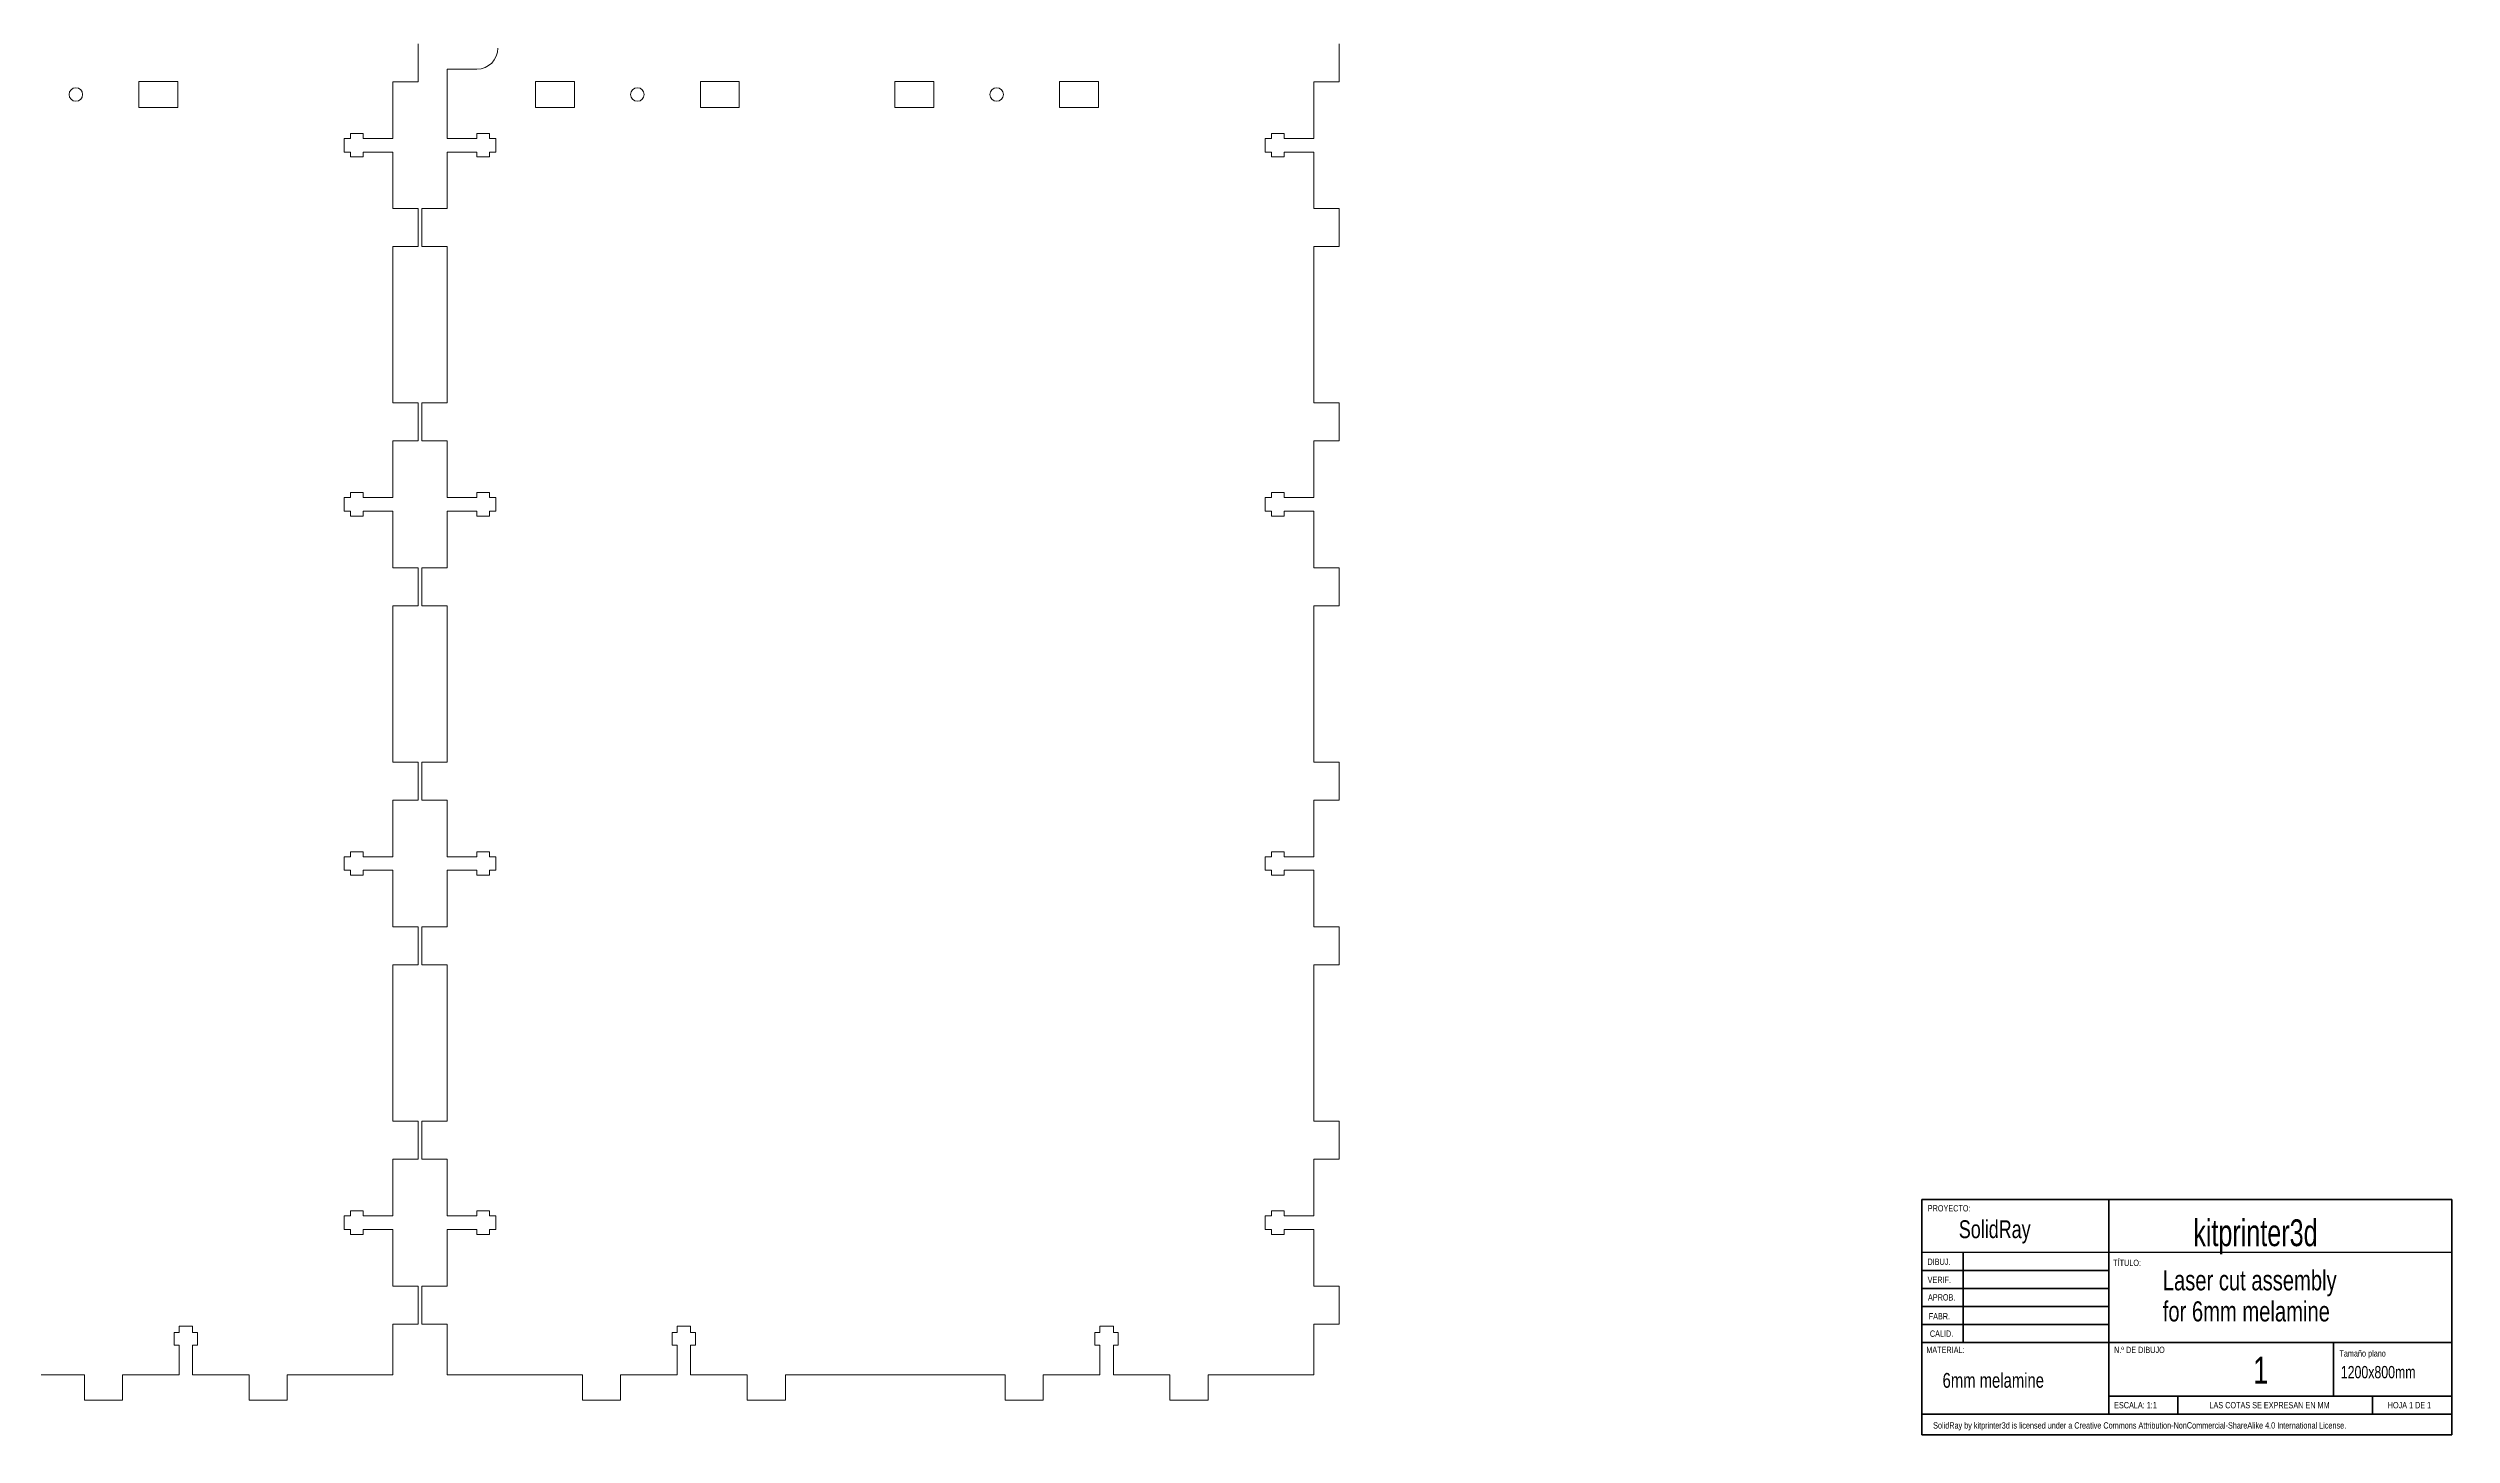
# Model space of a CAD drawing. Header units: millimetres. Extents: x 58 to 1156, y 36 to 760.
# Drawn here: x 587 to 1156, y 36 to 365 of the extents above; entities that cross this region are included whole.
import ezdxf

# ---------------------------------------------------------------- set-up
doc = ezdxf.new("R2010")
doc.units = ezdxf.units.MM
doc.styles.add('SLDTEXTSTYLE0', font='TXT', dxfattribs={"width": 0.75})
doc.styles.add('SLDTEXTSTYLE1', font='TXT', dxfattribs={"width": 0.681818})
doc.styles.add('SLDTEXTSTYLE2', font='TXT', dxfattribs={"width": 0.7})

# ---------------------------------------------------------------- blocks, each defined once
blk = doc.blocks.new('SW_NOTE_0')
at = {"color": 0, "linetype": 'Continuous', "lineweight": 0, "char_height": 4.7625, "attachment_point": 1, "style": 'SLDTEXTSTYLE0'}
for s, insert in [('Laser cut assembly', (0, 6.14)), ('for 6mm melamine', (0, -1.21))]:
    blk.add_mtext(s, dxfattribs=dict(at, insert=insert))

msp = doc.modelspace()

# ---------------------------------------------------------------- linework, layer by layer
at = {"color": 7, "linetype": 'Continuous', "lineweight": 15}
for p, q in [((674.48, 356.72), (674.48, 365.72)), ((892.33, 356.72), (892.33, 365.72)), ((681.33, 359.72), (681.33, 343.32)), ((681.33, 359.72), (688.33, 359.72)), ((617.58, 356.82), (608.38, 356.82)), ((608.38, 356.82), (608.38, 350.62)), ((617.58, 350.62), (617.58, 356.82)), ((674.48, 356.72), (668.48, 356.72)), ((668.48, 343.32), (668.48, 356.72)), ((711.43, 356.82), (702.23, 356.82)), ((702.23, 356.82), (702.23, 350.62)), ((711.43, 350.62), (711.43, 356.82)), ((750.43, 356.82), (741.23, 356.82)), ((741.23, 356.82), (741.23, 350.62)), ((750.43, 350.62), (750.43, 356.82)), ((796.43, 356.82), (787.23, 356.82)), ((787.23, 356.82), (787.23, 350.62)), ((796.43, 350.62), (796.43, 356.82)), ((835.43, 356.82), (826.23, 356.82)), ((826.23, 356.82), (826.23, 350.62)), ((835.43, 350.62), (835.43, 356.82)), ((892.33, 356.72), (886.33, 356.72)), ((886.33, 343.32), (886.33, 356.72)), ((608.38, 350.62), (617.58, 350.62)), ((702.23, 350.62), (711.43, 350.62)), ((741.23, 350.62), (750.43, 350.62)), ((787.23, 350.62), (796.43, 350.62)), ((826.23, 350.62), (835.43, 350.62)), ((658.48, 343.32), (656.98, 343.32)), ((656.98, 343.32), (656.98, 340.12)), ((661.48, 344.5), (658.48, 344.5)), ((658.48, 344.5), (658.48, 343.32)), ((661.48, 343.32), (661.48, 344.5)), ((668.48, 343.32), (661.48, 343.32)), ((681.33, 343.32), (688.33, 343.32)), ((688.33, 344.5), (691.33, 344.5)), ((688.33, 343.32), (688.33, 344.5)), ((691.33, 344.5), (691.33, 343.32)), ((691.33, 343.32), (692.83, 343.32)), ((692.83, 343.32), (692.83, 340.12)), ((876.33, 343.32), (874.83, 343.32)), ((874.83, 343.32), (874.83, 340.12)), ((879.33, 344.5), (876.33, 344.5)), ((876.33, 344.5), (876.33, 343.32)), ((879.33, 343.32), (879.33, 344.5)), ((886.33, 343.32), (879.33, 343.32)), ((658.48, 340.12), (656.98, 340.12)), ((658.48, 338.95), (658.48, 340.12)), ((661.48, 338.95), (658.48, 338.95)), ((661.48, 340.12), (661.48, 338.95)), ((668.48, 340.12), (661.48, 340.12)), ((668.48, 326.72), (668.48, 340.12)), ((681.33, 340.12), (681.33, 326.72)), ((681.33, 340.12), (688.33, 340.12)), ((688.33, 340.12), (688.33, 338.95)), ((688.33, 338.95), (691.33, 338.95)), ((691.33, 338.95), (691.33, 340.12)), ((691.33, 340.12), (692.83, 340.12)), ((876.33, 340.12), (874.83, 340.12)), ((876.33, 338.95), (876.33, 340.12)), ((879.33, 338.95), (876.33, 338.95)), ((879.33, 340.12), (879.33, 338.95)), ((886.33, 340.12), (879.33, 340.12)), ((886.33, 326.72), (886.33, 340.12)), ((674.48, 326.72), (668.48, 326.72)), ((674.48, 317.72), (674.48, 326.72)), ((675.33, 317.72), (675.33, 326.72)), ((675.33, 326.72), (681.33, 326.72)), ((892.33, 326.72), (886.33, 326.72)), ((892.33, 317.72), (892.33, 326.72)), ((674.48, 317.72), (668.48, 317.72)), ((668.48, 280.72), (668.48, 317.72)), ((675.33, 317.72), (681.33, 317.72)), ((681.33, 317.72), (681.33, 280.72)), ((892.33, 317.72), (886.33, 317.72)), ((886.33, 280.72), (886.33, 317.72)), ((674.48, 280.72), (668.48, 280.72)), ((674.48, 271.72), (674.48, 280.72)), ((675.33, 271.72), (675.33, 280.72)), ((675.33, 280.72), (681.33, 280.72)), ((892.33, 280.72), (886.33, 280.72)), ((892.33, 271.72), (892.33, 280.72)), ((674.48, 271.72), (668.48, 271.72)), ((668.48, 258.32), (668.48, 271.72)), ((675.33, 271.72), (681.33, 271.72)), ((681.33, 271.72), (681.33, 258.32)), ((892.33, 271.72), (886.33, 271.72)), ((886.33, 258.32), (886.33, 271.72)), ((658.48, 258.32), (656.98, 258.32)), ((656.98, 258.32), (656.98, 255.12)), ((661.48, 259.5), (658.48, 259.5)), ((658.48, 259.5), (658.48, 258.32)), ((661.48, 258.32), (661.48, 259.5)), ((668.48, 258.32), (661.48, 258.32)), ((681.33, 258.32), (688.33, 258.32)), ((688.33, 259.5), (691.33, 259.5)), ((688.33, 258.32), (688.33, 259.5)), ((691.33, 259.5), (691.33, 258.32)), ((691.33, 258.32), (692.83, 258.32)), ((692.83, 258.32), (692.83, 255.12)), ((876.33, 258.32), (874.83, 258.32)), ((874.83, 258.32), (874.83, 255.12)), ((879.33, 259.5), (876.33, 259.5)), ((876.33, 259.5), (876.33, 258.32)), ((879.33, 258.32), (879.33, 259.5)), ((886.33, 258.32), (879.33, 258.32)), ((658.48, 255.12), (656.98, 255.12)), ((658.48, 253.95), (658.48, 255.12)), ((661.48, 253.95), (658.48, 253.95)), ((661.48, 255.12), (661.48, 253.95)), ((668.48, 255.12), (661.48, 255.12)), ((668.48, 241.72), (668.48, 255.12)), ((681.33, 255.12), (681.33, 241.72)), ((681.33, 255.12), (688.33, 255.12)), ((688.33, 255.12), (688.33, 253.95)), ((688.33, 253.95), (691.33, 253.95)), ((691.33, 253.95), (691.33, 255.12)), ((691.33, 255.12), (692.83, 255.12)), ((876.33, 255.12), (874.83, 255.12)), ((876.33, 253.95), (876.33, 255.12)), ((879.33, 253.95), (876.33, 253.95)), ((879.33, 255.12), (879.33, 253.95)), ((886.33, 255.12), (879.33, 255.12)), ((886.33, 241.72), (886.33, 255.12)), ((674.48, 241.72), (668.48, 241.72)), ((674.48, 232.72), (674.48, 241.72)), ((675.33, 232.72), (675.33, 241.72)), ((675.33, 241.72), (681.33, 241.72)), ((892.33, 241.72), (886.33, 241.72)), ((892.33, 232.72), (892.33, 241.72)), ((674.48, 232.72), (668.48, 232.72)), ((668.48, 195.72), (668.48, 232.72)), ((675.33, 232.72), (681.33, 232.72)), ((681.33, 232.72), (681.33, 195.72)), ((892.33, 232.72), (886.33, 232.72)), ((886.33, 195.72), (886.33, 232.72)), ((674.48, 195.72), (668.48, 195.72)), ((674.48, 186.72), (674.48, 195.72)), ((675.33, 186.72), (675.33, 195.72)), ((675.33, 195.72), (681.33, 195.72)), ((892.33, 195.72), (886.33, 195.72)), ((892.33, 186.72), (892.33, 195.72)), ((674.48, 186.72), (668.48, 186.72)), ((668.48, 173.32), (668.48, 186.72)), ((675.33, 186.72), (681.33, 186.72)), ((681.33, 186.72), (681.33, 173.32)), ((892.33, 186.72), (886.33, 186.72)), ((886.33, 173.32), (886.33, 186.72)), ((658.48, 173.32), (656.98, 173.32)), ((656.98, 173.32), (656.98, 170.12)), ((661.48, 174.5), (658.48, 174.5)), ((658.48, 174.5), (658.48, 173.32)), ((661.48, 173.32), (661.48, 174.5)), ((668.48, 173.32), (661.48, 173.32)), ((681.33, 173.32), (688.33, 173.32)), ((688.33, 174.5), (691.33, 174.5)), ((688.33, 173.32), (688.33, 174.5)), ((691.33, 174.5), (691.33, 173.32)), ((691.33, 173.32), (692.83, 173.32)), ((692.83, 173.32), (692.83, 170.12)), ((876.33, 173.32), (874.83, 173.32)), ((874.83, 173.32), (874.83, 170.12)), ((879.33, 174.5), (876.33, 174.5)), ((876.33, 174.5), (876.33, 173.32)), ((879.33, 173.32), (879.33, 174.5)), ((886.33, 173.32), (879.33, 173.32)), ((658.48, 170.12), (656.98, 170.12)), ((658.48, 168.95), (658.48, 170.12)), ((661.48, 168.95), (658.48, 168.95)), ((661.48, 170.12), (661.48, 168.95)), ((668.48, 170.12), (661.48, 170.12)), ((668.48, 156.72), (668.48, 170.12)), ((681.33, 170.12), (681.33, 156.72)), ((681.33, 170.12), (688.33, 170.12)), ((688.33, 170.12), (688.33, 168.95)), ((688.33, 168.95), (691.33, 168.95)), ((691.33, 168.95), (691.33, 170.12)), ((691.33, 170.12), (692.83, 170.12)), ((876.33, 170.12), (874.83, 170.12)), ((876.33, 168.95), (876.33, 170.12)), ((879.33, 168.95), (876.33, 168.95)), ((879.33, 170.12), (879.33, 168.95)), ((886.33, 170.12), (879.33, 170.12)), ((886.33, 156.72), (886.33, 170.12)), ((674.48, 156.72), (668.48, 156.72)), ((674.48, 147.72), (674.48, 156.72)), ((675.33, 147.72), (675.33, 156.72)), ((675.33, 156.72), (681.33, 156.72)), ((892.33, 156.72), (886.33, 156.72)), ((892.33, 147.72), (892.33, 156.72)), ((674.48, 147.72), (668.48, 147.72)), ((668.48, 110.72), (668.48, 147.72)), ((675.33, 147.72), (681.33, 147.72)), ((681.33, 147.72), (681.33, 110.72)), ((892.33, 147.72), (886.33, 147.72)), ((886.33, 110.72), (886.33, 147.72)), ((674.48, 110.72), (668.48, 110.72)), ((674.48, 101.72), (674.48, 110.72)), ((675.33, 101.72), (675.33, 110.72)), ((675.33, 110.72), (681.33, 110.72)), ((892.33, 110.72), (886.33, 110.72)), ((892.33, 101.72), (892.33, 110.72)), ((674.48, 101.72), (668.48, 101.72)), ((668.48, 88.32), (668.48, 101.72)), ((675.33, 101.72), (681.33, 101.72)), ((681.33, 101.72), (681.33, 88.32)), ((892.33, 101.72), (886.33, 101.72)), ((886.33, 88.32), (886.33, 101.72)), ((658.48, 88.32), (656.98, 88.32)), ((656.98, 88.32), (656.98, 85.12)), ((661.48, 89.5), (658.48, 89.5)), ((658.48, 89.5), (658.48, 88.32)), ((661.48, 88.32), (661.48, 89.5)), ((668.48, 88.32), (661.48, 88.32)), ((681.33, 88.32), (688.33, 88.32)), ((688.33, 89.5), (691.33, 89.5)), ((688.33, 88.32), (688.33, 89.5)), ((691.33, 89.5), (691.33, 88.32)), ((691.33, 88.32), (692.83, 88.32)), ((692.83, 88.32), (692.83, 85.12)), ((876.33, 88.32), (874.83, 88.32)), ((874.83, 88.32), (874.83, 85.12)), ((879.33, 89.5), (876.33, 89.5)), ((876.33, 89.5), (876.33, 88.32)), ((879.33, 88.32), (879.33, 89.5)), ((886.33, 88.32), (879.33, 88.32)), ((658.48, 85.12), (656.98, 85.12)), ((658.48, 83.95), (658.48, 85.12)), ((661.48, 83.95), (658.48, 83.95)), ((661.48, 85.12), (661.48, 83.95)), ((668.48, 85.12), (661.48, 85.12)), ((668.48, 71.72), (668.48, 85.12)), ((681.33, 85.12), (681.33, 71.72)), ((681.33, 85.12), (688.33, 85.12)), ((688.33, 85.12), (688.33, 83.95)), ((688.33, 83.95), (691.33, 83.95)), ((691.33, 83.95), (691.33, 85.12)), ((691.33, 85.12), (692.83, 85.12)), ((876.33, 85.12), (874.83, 85.12)), ((876.33, 83.95), (876.33, 85.12)), ((879.33, 83.95), (876.33, 83.95)), ((879.33, 85.12), (879.33, 83.95)), ((886.33, 85.12), (879.33, 85.12)), ((886.33, 71.72), (886.33, 85.12)), ((674.48, 71.72), (668.48, 71.72)), ((674.48, 62.72), (674.48, 71.72)), ((675.33, 62.72), (675.33, 71.72)), ((675.33, 71.72), (681.33, 71.72)), ((892.33, 71.72), (886.33, 71.72)), ((892.33, 62.72), (892.33, 71.72)), ((674.48, 62.72), (668.48, 62.72)), ((668.48, 50.72), (668.48, 62.72)), ((675.33, 62.72), (681.33, 62.72)), ((681.33, 62.72), (681.33, 50.72)), ((892.33, 62.72), (886.33, 62.72)), ((886.33, 50.72), (886.33, 62.72)), ((616.7, 60.72), (617.88, 60.72)), ((616.7, 57.72), (616.7, 60.72)), ((617.88, 57.72), (616.7, 57.72)), ((617.88, 62.22), (621.08, 62.22)), ((617.88, 60.72), (617.88, 62.22)), ((617.88, 50.72), (617.88, 57.72)), ((621.08, 60.72), (621.08, 62.22)), ((622.25, 60.72), (621.08, 60.72)), ((621.08, 50.72), (621.08, 57.72)), ((621.08, 57.72), (622.25, 57.72)), ((622.25, 57.72), (622.25, 60.72)), ((734.56, 60.72), (735.73, 60.72)), ((734.56, 57.72), (734.56, 60.72)), ((735.73, 57.72), (734.56, 57.72)), ((735.73, 62.22), (738.93, 62.22)), ((735.73, 60.72), (735.73, 62.22)), ((735.73, 50.72), (735.73, 57.72)), ((738.93, 60.72), (738.93, 62.22)), ((740.11, 60.72), (738.93, 60.72)), ((738.93, 50.72), (738.93, 57.72)), ((738.93, 57.72), (740.11, 57.72)), ((740.11, 57.72), (740.11, 60.72)), ((834.56, 60.72), (835.73, 60.72)), ((834.56, 57.72), (834.56, 60.72)), ((835.73, 57.72), (834.56, 57.72)), ((835.73, 62.22), (838.93, 62.22)), ((835.73, 60.72), (835.73, 62.22)), ((835.73, 50.72), (835.73, 57.72)), ((838.93, 60.72), (838.93, 62.22)), ((840.11, 60.72), (838.93, 60.72)), ((838.93, 50.72), (838.93, 57.72)), ((838.93, 57.72), (840.11, 57.72)), ((840.11, 57.72), (840.11, 60.72)), ((543.48, 50.72), (595.48, 50.72)), ((595.48, 44.72), (595.48, 50.72)), ((604.48, 50.72), (617.88, 50.72)), ((604.48, 44.72), (604.48, 50.72)), ((621.08, 50.72), (634.48, 50.72)), ((634.48, 44.72), (634.48, 50.72)), ((643.48, 50.72), (668.48, 50.72)), ((643.48, 44.72), (643.48, 50.72)), ((681.33, 50.72), (713.33, 50.72)), ((713.33, 44.72), (713.33, 50.72)), ((722.33, 50.72), (735.73, 50.72)), ((722.33, 44.72), (722.33, 50.72)), ((738.93, 50.72), (752.33, 50.72)), ((752.33, 44.72), (752.33, 50.72)), ((761.33, 50.72), (813.33, 50.72)), ((761.33, 44.72), (761.33, 50.72)), ((813.33, 44.72), (813.33, 50.72)), ((822.33, 50.72), (835.73, 50.72)), ((822.33, 44.72), (822.33, 50.72)), ((838.93, 50.72), (852.33, 50.72)), ((852.33, 44.72), (852.33, 50.72)), ((861.33, 50.72), (886.33, 50.72)), ((861.33, 44.72), (861.33, 50.72)), ((604.48, 44.72), (595.48, 44.72)), ((643.48, 44.72), (634.48, 44.72)), ((722.33, 44.72), (713.33, 44.72)), ((761.33, 44.72), (752.33, 44.72)), ((822.33, 44.72), (813.33, 44.72)), ((861.33, 44.72), (852.33, 44.72))]:
    msp.add_line(p, q, dxfattribs=at)
at = {"color": 7, "linetype": 'Continuous', "lineweight": 60}
for p, q in [((1030.23, 41.37), (1030.23, 92.23)), ((1155.63, 92.23), (1155.63, 41.37)), ((1030.23, 41.37), (1155.63, 41.37)), ((1030.23, 36.47), (1030.23, 41.37)), ((1155.63, 36.47), (1155.63, 41.55))]:
    msp.add_line(p, q, dxfattribs=at)
at = {"color": 7, "linetype": 'Continuous', "lineweight": 40}
for p, q in [((1030.23, 92.23), (1155.63, 92.23)), ((1074.43, 92.23), (1074.43, 41.37)), ((1155.63, 79.62), (1030.23, 79.76)), ((1039.99, 79.75), (1039.99, 58.37)), ((1074.43, 75.37), (1030.23, 75.37)), ((1074.43, 71.12), (1030.23, 71.12)), ((1074.43, 66.87), (1030.23, 66.87)), ((1074.43, 62.62), (1030.23, 62.62)), ((1030.23, 58.37), (1155.63, 58.37)), ((1127.59, 45.62), (1127.59, 58.37)), ((1155.63, 45.62), (1074.43, 45.62)), ((1090.77, 41.37), (1090.77, 45.62)), ((1136.82, 41.37), (1136.82, 45.62)), ((1155.63, 36.47), (1030.23, 36.47))]:
    msp.add_line(p, q, dxfattribs=at)
at = {"color": 7, "linetype": 'Continuous', "lineweight": 15}
for centre in [(593.48, 353.72), (726.33, 353.72), (811.33, 353.72)]:
    msp.add_circle(centre, 1.6, dxfattribs=at)
msp.add_arc((688.33, 364.72), 5, 270, 0, dxfattribs=at)

# ---------------------------------------------------------------- block references
at = {"color": 7, "linetype": 'Continuous', "lineweight": 0}
msp.add_blockref('SW_NOTE_0', (1087.21, 69.31), dxfattribs=at)

# ---------------------------------------------------------------- texts
for s, insert, char_height, attachment_point, style in [('PROYECTO:', (1031.61, 90.87), 1.5, 1, 'SLDTEXTSTYLE0'), ('SolidRay', (1038.96, 87.28), 4.233, 1, 'SLDTEXTSTYLE0'), ('kitprinter3d', (1094.44, 87.5), 6.35, 1, 'SLDTEXTSTYLE2'), ('DIBUJ.', (1031.54, 78.21), 1.5, 1, 'SLDTEXTSTYLE0'), ('TÍTULO:', (1075.48, 77.94), 1.5, 1, 'SLDTEXTSTYLE0'), ('VERIF.', (1031.58, 73.93), 1.5, 1, 'SLDTEXTSTYLE0'), ('APROB.', (1031.66, 69.78), 1.5, 1, 'SLDTEXTSTYLE0'), ('FABR.', (1031.84, 65.3), 1.5, 1, 'SLDTEXTSTYLE0'), ('MATERIAL:', (1031.27, 57.35), 1.5, 1, 'SLDTEXTSTYLE0'), ('CALID.', (1032.11, 61.2), 1.5, 1, 'SLDTEXTSTYLE0'), ('N.º DE DIBUJO', (1075.7, 57.35), 1.5, 1, 'SLDTEXTSTYLE0'), ('6mm melamine', (1035.12, 51.14), 3.5, 1, 'SLDTEXTSTYLE0'), ('1', (1110.38, 54.97), 6.35, 2, 'SLDTEXTSTYLE0'), ('Tamaño plano', (1129.01, 56.53), 1.5, 1, 'SLDTEXTSTYLE0'), ('1200x800mm', (1129.34, 52.79), 2.91, 1, 'SLDTEXTSTYLE0'), ('ESCALA: 1:1', (1075.7, 44.27), 1.5, 1, 'SLDTEXTSTYLE0'), ('LAS COTAS SE EXPRESAN EN MM', (1098.26, 44.27), 1.5, 1, 'SLDTEXTSTYLE0'), ('HOJA 1 DE 1', (1140.45, 44.27), 1.5, 1, 'SLDTEXTSTYLE1'), ('SolidRay by kitprinter3d is licensed under a Creative Commons Attribution-NonCommercial-ShareAlike 4.0 International License.', (1032.89, 39.48), 1.5, 1, 'SLDTEXTSTYLE0')]:
    msp.add_mtext(s, dxfattribs=dict(at, insert=insert, char_height=char_height, attachment_point=attachment_point, style=style))

doc.saveas('drawing.dxf')
